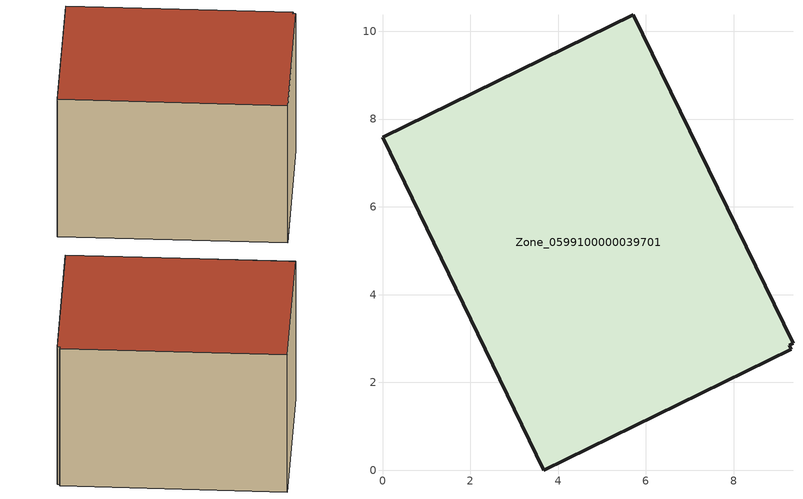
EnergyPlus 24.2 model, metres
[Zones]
Zone_0599100000039701
 floor ground (C_G): 9.35,2.89 9.26,2.85 9.31,2.75 3.68,0 0,7.59 5.71,10.38 z0
 wall outside (C_F): 9.35,2.89 5.71,10.38 0,7.59 3.68,0 9.31,2.75 9.26,2.85 9.35,2.89 z0:5.94
 roof outside (C_R): 9.26,2.85 9.35,2.89 5.71,10.38 0,7.59 3.68,0 9.31,2.75 z5.94
[BUILDING]
Pand.0599100000039701: North Axis=0; Terrain=City; Loads Convergence Tolerance Value=0.04; Temperature Convergence Tolerance Value=0.4; Solar Distribution=FullExterior; Maximum Number of Warmup Days=25; Minimum Number of Warmup Days=1
[Site:Location]
Rotterdam.The.Hague.AP_ZH_NLD Design_Conditions: Latitude=51.96; Longitude=4.45; Time Zone=1; Elevation=-4.5
[SITE:GROUNDTEMPERATURE:BUILDINGSURFACE]
18, 18, 18, 18, 18, 18, 18, 18, 18, 18, 18, 18
[MATERIAL] Thermal Absorptance=0.9; Solar Absorptance=0.7; Visible Absorptance=0.7
Name | Roughness | Thickness | Conductivity | Density | Specific Heat
G.TC.1946-1964 | MediumSmooth | 0.15 | 1 | 540 | 1210
F.TC.1946-1964 | Rough | 0.3 | 0.857143 | 1920 | 840
R.TC.1946-1964 | MediumRough | 0.2 | 0.235294 | 1500 | 1000
[CONSTRUCTION]
C_G: G.TC.1946-1964
C_F: F.TC.1946-1964
C_R: R.TC.1946-1964
[ZONE]
Zone_0599100000039701: Type=1; Multiplier=1; Ceiling Height=Autocalculate; Volume=Autocalculate; Floor Area=autocalculate; Part of Total Floor Area=Yes
[ZONEINFILTRATION:DESIGNFLOWRATE]
Infil_Zone_0599100000039701: Zone or ZoneList or Space or SpaceList=Zone_0599100000039701; Schedule=AlwaysOn; Design Flow Rate Calculation Method=Flow/Area; Flow Rate per Floor Area=0.003; Constant Term Coefficient=1; Temperature Term Coefficient=0; Velocity Term Coefficient=0; Velocity Squared Term Coefficient=0
[HVACTEMPLATE:ZONE:IDEALLOADSAIRSYSTEM]
Zone_0599100000039701: Maximum Heating Supply Air Temperature=50; Minimum Cooling Supply Air Temperature=13; Maximum Heating Supply Air Humidity Ratio=0.0156; Minimum Cooling Supply Air Humidity Ratio=0.0077; Heating Limit=NoLimit; Cooling Limit=NoLimit; Dehumidification Control Type=ConstantSensibleHeatRatio; Cooling Sensible Heat Ratio=0.7; Dehumidification Setpoint=60; Humidification Control Type=None; Humidification Setpoint=30; Outdoor Air Method=None; Outdoor Air Flow Rate per Person=0.00944; Outdoor Air Flow Rate per Zone Floor Area=0; Outdoor Air Flow Rate per Zone=0; Demand Controlled Ventilation Type=None; Outdoor Air Economizer Type=NoEconomizer; Heat Recovery Type=None; Sensible Heat Recovery Effectiveness=0.7; Latent Heat Recovery Effectiveness=0.65
[ZONECONTROL:THERMOSTAT]
ThermostatControl_Zone_0599100000039701: Zone or ZoneList=Zone_0599100000039701; Control Type Schedule=DualSetpointControlType; Control 1=Thermostat_Zone_0599100000039701; Temperature Difference Between Cutout And Setpoint=0
[THERMOSTATSETPOINT:DUALSETPOINT]
Thermostat_Zone_0599100000039701: Heating Setpoint Temperature Schedule=HeatingSetpoint_Zone_0599100000039701; Cooling Setpoint Temperature Schedule=CoolingSetpoint_Zone_0599100000039701
[SCHEDULE:COMPACT]
HeatingSetpoint_Zone_0599100000039701: Through: 12/31, For: AllDays, Until: 24:00, 21
CoolingSetpoint_Zone_0599100000039701: Through: 12/31, For: AllDays, Until: 24:00, 24
DualSetpointControlType: Through: 12/31, For: AllDays, Until: 24:00, 4
AlwaysOn: Through: 12/31, For: AllDays, Until: 24:00, 1
